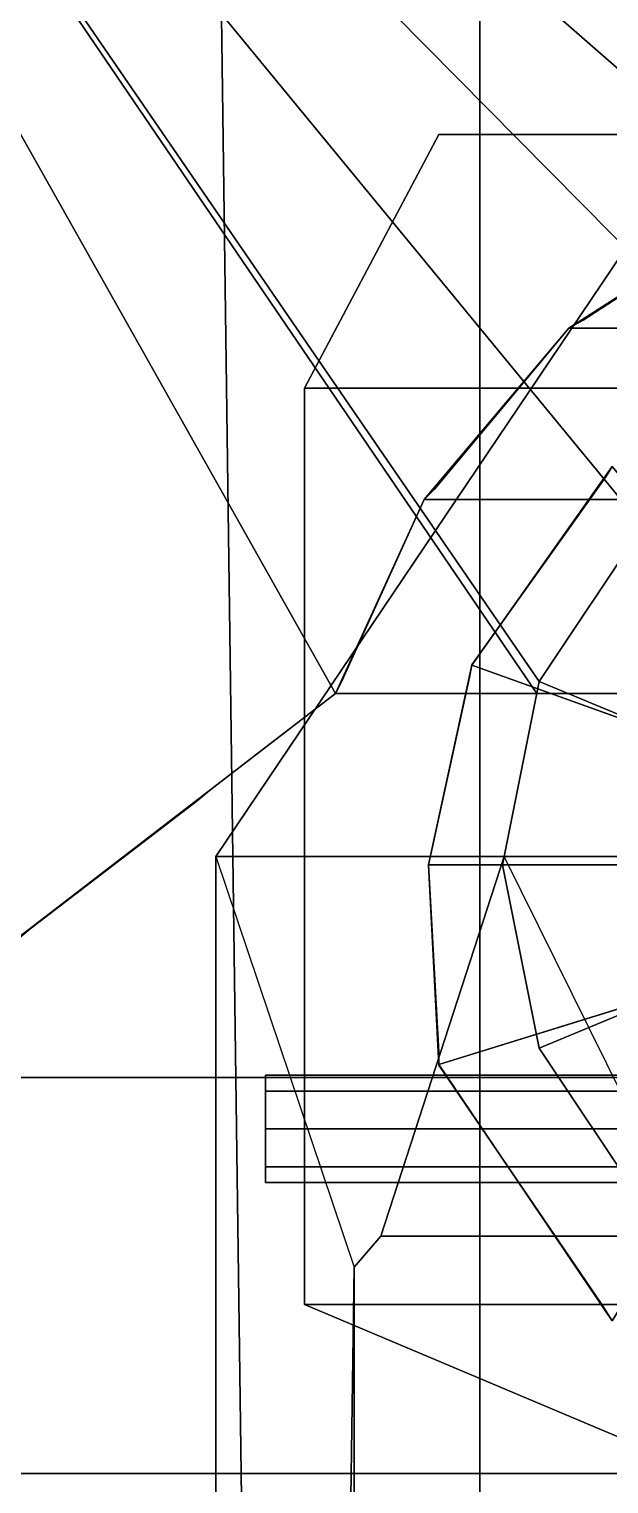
# Model space of a CAD drawing. Header units: millimetres. Extents: x -9 to 9, y -100 to 98.
# Drawn here: x -4.61 to -1.8, y 37.67 to 44.72 of the extents above; entities that cross this region are included whole.
import ezdxf

# ---------------------------------------------------------------- set-up
doc = ezdxf.new("R2010")
doc.units = ezdxf.units.MM
for name, color, linetype in [('railings', 6, 'Continuous'), ('rangefinders', 2, 'Continuous'), ('superstructure', 3, 'Continuous'), ('turret', 2, 'Continuous')]:
    doc.layers.add(name, color=color, linetype=linetype)

msp = doc.modelspace()

# ---------------------------------------------------------------- linework, layer by layer
for points in [[(-4.62, 49.81, -4.29), (-3.75, 49.81, -4.97), (-3.55, 34.97, -5.46), (-4.8, 34.97, -4.84)], [(-3.75, 49.81, -4.97), (-2.43, 49.81, -5.63), (-2.43, 34.97, -5.73), (-3.55, 34.97, -5.46)], [(-2.43, 49.81, -5.63), (-0.72, 49.81, -5.92), (-1.03, 34.97, -5.92), (-2.43, 34.97, -5.73)]]:
    msp.add_3dface(points)
at = {"layer": 'railings'}
for points in [[(-3.28, 42.98, 16.72), (-2.63, 44.21, 16.72), (-2.63, 44.21, 16.61), (-3.28, 42.98, 16.61)], [(-3.28, 42.98, 16.61), (-2.63, 44.21, 16.61), (-2.63, 44.21, 16.72), (-3.28, 42.98, 16.72)], [(-3.28, 42.98, 16.14), (-2.63, 44.21, 16.14), (-2.63, 44.21, 16.25), (-3.28, 42.98, 16.25)], [(-3.28, 42.98, 16.25), (-2.63, 44.21, 16.25), (-2.63, 44.21, 16.14), (-3.28, 42.98, 16.14)], [(-2.54, 44.21, 15.69), (-2.54, 44.21, 16.72), (-2.63, 44.21, 16.72), (-2.63, 44.21, 15.69)], [(-2.63, 44.21, 15.69), (-2.63, 44.21, 16.72), (-2.54, 44.21, 16.72), (-2.54, 44.21, 15.69)], [(-1.93, 43.31, 10.69), (-1.25, 43.75, 10.69), (-1.25, 43.75, 10.8), (-1.93, 43.31, 10.8)], [(-1.93, 43.31, 10.8), (-1.25, 43.75, 10.8), (-1.25, 43.75, 10.69), (-1.93, 43.31, 10.69)], [(-1.93, 43.31, 10.22), (-1.25, 43.75, 10.22), (-1.25, 43.75, 10.33), (-1.93, 43.31, 10.33)], [(-1.93, 43.31, 10.33), (-1.25, 43.75, 10.33), (-1.25, 43.75, 10.22), (-1.93, 43.31, 10.22)], [(-2, 43.27, 9.77), (-2, 43.27, 10.8), (-1.93, 43.31, 10.8), (-1.93, 43.31, 9.77)], [(-1.93, 43.31, 9.77), (-1.93, 43.31, 10.8), (-2, 43.27, 10.8), (-2, 43.27, 9.77)], [(-2.65, 42.49, 10.8), (-2, 43.27, 10.8), (-2, 43.27, 10.69), (-2.65, 42.49, 10.69)], [(-2.65, 42.49, 10.69), (-2, 43.27, 10.69), (-2, 43.27, 10.8), (-2.65, 42.49, 10.8)], [(-2.65, 42.49, 10.22), (-2, 43.27, 10.22), (-2, 43.27, 10.33), (-2.65, 42.49, 10.33)], [(-2.65, 42.49, 10.33), (-2, 43.27, 10.33), (-2, 43.27, 10.22), (-2.65, 42.49, 10.22)], [(-3.28, 42.88, 15.69), (-3.28, 42.88, 16.72), (-3.28, 42.98, 16.72), (-3.28, 42.98, 15.69)], [(-3.28, 42.98, 15.69), (-3.28, 42.98, 16.72), (-3.28, 42.88, 16.72), (-3.28, 42.88, 15.69)], [(-3.28, 40.68, 16.61), (-3.28, 42.88, 16.61), (-3.28, 42.88, 16.72), (-3.28, 40.68, 16.72)], [(-3.28, 40.68, 16.72), (-3.28, 42.88, 16.72), (-3.28, 42.88, 16.61), (-3.28, 40.68, 16.61)], [(-3.28, 40.68, 16.25), (-3.28, 42.88, 16.25), (-3.28, 42.88, 16.14), (-3.28, 40.68, 16.14)], [(-3.28, 40.68, 16.14), (-3.28, 42.88, 16.14), (-3.28, 42.88, 16.25), (-3.28, 40.68, 16.25)], [(-1.79, 42.6, 18.99), (-1.79, 42.6, 20.02), (-1.82, 42.55, 20.02), (-1.82, 42.55, 18.99)], [(-1.82, 42.55, 18.99), (-1.82, 42.55, 20.02), (-1.79, 42.6, 20.02), (-1.79, 42.6, 18.99)], [(-2.47, 41.64, 19.91), (-1.82, 42.55, 19.91), (-1.82, 42.55, 20.02), (-2.47, 41.64, 20.02)], [(-2.47, 41.64, 20.02), (-1.82, 42.55, 20.02), (-1.82, 42.55, 19.91), (-2.47, 41.64, 19.91)], [(-2.47, 41.64, 19.55), (-1.82, 42.55, 19.55), (-1.82, 42.55, 19.44), (-2.47, 41.64, 19.44)], [(-2.47, 41.64, 19.44), (-1.82, 42.55, 19.44), (-1.82, 42.55, 19.55), (-2.47, 41.64, 19.55)], [(-2.65, 42.49, 9.77), (-2.65, 42.49, 10.8), (-2.7, 42.44, 10.8), (-2.7, 42.44, 9.77)], [(-2.7, 42.44, 9.77), (-2.7, 42.44, 10.8), (-2.65, 42.49, 10.8), (-2.65, 42.49, 9.77)], [(-3.1, 41.56, 10.8), (-2.7, 42.44, 10.8), (-2.7, 42.44, 10.69), (-3.1, 41.56, 10.69)], [(-3.1, 41.56, 10.69), (-2.7, 42.44, 10.69), (-2.7, 42.44, 10.8), (-3.1, 41.56, 10.8)], [(-3.1, 41.56, 10.33), (-2.7, 42.44, 10.33), (-2.7, 42.44, 10.22), (-3.1, 41.56, 10.22)], [(-3.1, 41.56, 10.22), (-2.7, 42.44, 10.22), (-2.7, 42.44, 10.33), (-3.1, 41.56, 10.33)], [(-2.48, 41.58, 18.99), (-2.48, 41.58, 20.02), (-2.47, 41.64, 20.02), (-2.47, 41.64, 18.99)], [(-2.47, 41.64, 18.99), (-2.47, 41.64, 20.02), (-2.48, 41.58, 20.02), (-2.48, 41.58, 18.99)], [(-3.1, 41.56, 9.77), (-3.1, 41.56, 10.8), (-3.13, 41.5, 10.8), (-3.13, 41.5, 9.77)], [(-3.13, 41.5, 9.77), (-3.13, 41.5, 10.8), (-3.1, 41.56, 10.8), (-3.1, 41.56, 9.77)], [(-2.68, 40.67, 20.02), (-2.48, 41.58, 20.02), (-2.48, 41.58, 19.91), (-2.68, 40.67, 19.91)], [(-2.68, 40.67, 19.91), (-2.48, 41.58, 19.91), (-2.48, 41.58, 20.02), (-2.68, 40.67, 20.02)], [(-2.68, 40.67, 19.44), (-2.48, 41.58, 19.44), (-2.48, 41.58, 19.55), (-2.68, 40.67, 19.55)], [(-2.68, 40.67, 19.55), (-2.48, 41.58, 19.55), (-2.48, 41.58, 19.44), (-2.68, 40.67, 19.44)], [(-3.74, 41.03, 10.8), (-3.13, 41.5, 10.8), (-3.13, 41.5, 10.69), (-3.74, 41.03, 10.69)], [(-3.74, 41.03, 10.69), (-3.13, 41.5, 10.69), (-3.13, 41.5, 10.8), (-3.74, 41.03, 10.8)], [(-3.74, 41.03, 10.33), (-3.13, 41.5, 10.33), (-3.13, 41.5, 10.22), (-3.74, 41.03, 10.22)], [(-3.74, 41.03, 10.22), (-3.13, 41.5, 10.22), (-3.13, 41.5, 10.33), (-3.74, 41.03, 10.33)], [(-4.61, 40.36, 10.8), (-3.8, 40.98, 10.8), (-3.8, 40.98, 10.69), (-4.61, 40.36, 10.69)], [(-4.61, 40.36, 10.69), (-3.8, 40.98, 10.69), (-3.8, 40.98, 10.8), (-4.61, 40.36, 10.8)], [(-4.61, 40.36, 10.33), (-3.8, 40.98, 10.33), (-3.8, 40.98, 10.22), (-4.61, 40.36, 10.22)], [(-4.61, 40.36, 10.22), (-3.8, 40.98, 10.22), (-3.8, 40.98, 10.33), (-4.61, 40.36, 10.33)], [(-3.74, 41.03, 9.77), (-3.74, 41.03, 10.8), (-3.8, 40.98, 10.8), (-3.8, 40.98, 9.77)], [(-3.8, 40.98, 9.77), (-3.8, 40.98, 10.8), (-3.74, 41.03, 10.8), (-3.74, 41.03, 9.77)], [(-3.71, 40.71, 13.03), (-3.71, 38.72, 13.03), (-3.71, 38.72, 12.92), (-3.71, 40.71, 12.92)], [(-3.71, 40.71, 12.92), (-3.71, 38.72, 12.92), (-3.71, 38.72, 13.03), (-3.71, 40.71, 13.03)], [(-3.71, 40.71, 12.45), (-3.71, 38.72, 12.45), (-3.71, 38.72, 12.56), (-3.71, 40.71, 12.56)], [(-3.71, 40.71, 12.56), (-3.71, 38.72, 12.56), (-3.71, 38.72, 12.45), (-3.71, 40.71, 12.45)], [(-3.28, 40.68, 15.69), (-3.28, 40.68, 16.72), (-3.28, 40.58, 16.72), (-3.28, 40.58, 15.69)], [(-3.28, 40.58, 15.69), (-3.28, 40.58, 16.72), (-3.28, 40.68, 16.72), (-3.28, 40.68, 15.69)], [(-2.68, 40.67, 19.91), (-2.63, 39.76, 19.91), (-2.63, 39.76, 20.02), (-2.68, 40.67, 20.02)], [(-2.68, 40.67, 20.02), (-2.63, 39.76, 20.02), (-2.63, 39.76, 19.91), (-2.68, 40.67, 19.91)], [(-2.68, 40.67, 19.44), (-2.63, 39.76, 19.44), (-2.63, 39.76, 19.55), (-2.68, 40.67, 19.55)], [(-2.68, 40.67, 19.55), (-2.63, 39.76, 19.55), (-2.63, 39.76, 19.44), (-2.68, 40.67, 19.44)], [(-3.28, 38.64, 16.72), (-3.28, 40.58, 16.72), (-3.28, 40.58, 16.61), (-3.28, 38.64, 16.61)], [(-3.28, 38.64, 16.61), (-3.28, 40.58, 16.61), (-3.28, 40.58, 16.72), (-3.28, 38.64, 16.72)], [(-3.28, 38.64, 16.14), (-3.28, 40.58, 16.14), (-3.28, 40.58, 16.25), (-3.28, 38.64, 16.25)], [(-3.28, 38.64, 16.25), (-3.28, 40.58, 16.25), (-3.28, 40.58, 16.14), (-3.28, 38.64, 16.14)], [(-4.61, 40.36, 9.77), (-4.61, 40.36, 10.8), (-4.67, 40.31, 10.8), (-4.67, 40.31, 9.77)], [(-4.67, 40.31, 9.77), (-4.67, 40.31, 10.8), (-4.61, 40.36, 10.8), (-4.61, 40.36, 9.77)], [(-2.63, 39.7, 18.99), (-2.63, 39.7, 20.02), (-2.63, 39.76, 20.02), (-2.63, 39.76, 18.99)], [(-2.63, 39.76, 18.99), (-2.63, 39.76, 20.02), (-2.63, 39.7, 20.02), (-2.63, 39.7, 18.99)], [(-2.63, 39.7, 20.02), (-1.84, 38.54, 20.02), (-1.84, 38.54, 19.91), (-2.63, 39.7, 19.91)], [(-2.63, 39.7, 19.91), (-1.84, 38.54, 19.91), (-1.84, 38.54, 20.02), (-2.63, 39.7, 20.02)], [(-2.63, 39.7, 19.55), (-1.84, 38.54, 19.55), (-1.84, 38.54, 19.44), (-2.63, 39.7, 19.44)], [(-2.63, 39.7, 19.44), (-1.84, 38.54, 19.44), (-1.84, 38.54, 19.55), (-2.63, 39.7, 19.55)], [(-3.71, 38.65, 12), (-3.71, 38.65, 13.03), (-3.71, 38.72, 13.03), (-3.71, 38.72, 12)], [(-3.71, 38.72, 12), (-3.71, 38.72, 13.03), (-3.71, 38.65, 13.03), (-3.71, 38.65, 12)], [(-3.71, 38.65, 12.92), (-3.71, 36.7, 12.92), (-3.71, 36.7, 13.03), (-3.71, 38.65, 13.03)], [(-3.71, 38.65, 13.03), (-3.71, 36.7, 13.03), (-3.71, 36.7, 12.92), (-3.71, 38.65, 12.92)], [(-3.71, 38.65, 12.56), (-3.71, 36.7, 12.56), (-3.71, 36.7, 12.45), (-3.71, 38.65, 12.45)], [(-3.71, 38.65, 12.45), (-3.71, 36.7, 12.45), (-3.71, 36.7, 12.56), (-3.71, 38.65, 12.56)], [(-3.28, 38.64, 15.69), (-3.28, 38.64, 16.72), (-3.28, 38.54, 16.72), (-3.28, 38.54, 15.69)], [(-3.28, 38.54, 15.69), (-3.28, 38.54, 16.72), (-3.28, 38.64, 16.72), (-3.28, 38.64, 15.69)], [(-1.22, 37.67, 16.61), (-3.28, 38.54, 16.61), (-3.28, 38.54, 16.72), (-1.22, 37.67, 16.72)], [(-1.22, 37.67, 16.72), (-3.28, 38.54, 16.72), (-3.28, 38.54, 16.61), (-1.22, 37.67, 16.61)], [(-1.22, 37.67, 16.14), (-3.28, 38.54, 16.14), (-3.28, 38.54, 16.25), (-1.22, 37.67, 16.25)], [(-1.22, 37.67, 16.25), (-3.28, 38.54, 16.25), (-3.28, 38.54, 16.14), (-1.22, 37.67, 16.14)], [(-1.84, 38.54, 18.99), (-1.84, 38.54, 20.02), (-1.79, 38.46, 20.02), (-1.79, 38.46, 18.99)], [(-1.79, 38.46, 18.99), (-1.79, 38.46, 20.02), (-1.84, 38.54, 20.02), (-1.84, 38.54, 18.99)]]:
    msp.add_3dface(points, dxfattribs=at)
at = {"layer": 'rangefinders'}
for points in [[(-3.47, 39.2062, 22.9738), (-3.47, 39.65, 22.79), (-3.47, 39.5738, 22.6062), (-3.47, 39.13, 22.79)], [(-3.47, 39.39, 23.05), (-3.47, 39.5738, 22.9738), (-3.47, 39.65, 22.79), (-3.47, 39.2062, 22.9738)], [(-1.47, 39.65, 22.79), (-1.47, 39.5738, 22.6062), (-3.47, 39.5738, 22.6062), (-3.47, 39.65, 22.79)], [(-1.47, 39.5738, 22.9738), (-1.47, 39.65, 22.79), (-3.47, 39.65, 22.79), (-3.47, 39.5738, 22.9738)], [(-3.47, 39.2062, 21.5138), (-3.47, 39.65, 21.33), (-3.47, 39.5738, 21.1462), (-3.47, 39.13, 21.33)], [(-3.47, 39.39, 21.59), (-3.47, 39.5738, 21.5138), (-3.47, 39.65, 21.33), (-3.47, 39.2062, 21.5138)], [(-1.47, 39.65, 21.33), (-1.47, 39.5738, 21.1462), (-3.47, 39.5738, 21.1462), (-3.47, 39.65, 21.33)], [(-1.47, 39.5738, 21.5138), (-1.47, 39.65, 21.33), (-3.47, 39.65, 21.33), (-3.47, 39.5738, 21.5138)], [(-3.47, 39.13, 22.79), (-3.47, 39.5738, 22.6062), (-3.47, 39.39, 22.53), (-3.47, 39.2062, 22.6062)], [(-1.47, 39.5738, 22.6062), (-1.47, 39.39, 22.53), (-3.47, 39.39, 22.53), (-3.47, 39.5738, 22.6062)], [(-1.47, 39.39, 23.05), (-1.47, 39.5738, 22.9738), (-3.47, 39.5738, 22.9738), (-3.47, 39.39, 23.05)], [(-3.47, 39.13, 21.33), (-3.47, 39.5738, 21.1462), (-3.47, 39.39, 21.07), (-3.47, 39.2062, 21.1462)], [(-1.47, 39.5738, 21.1462), (-1.47, 39.39, 21.07), (-3.47, 39.39, 21.07), (-3.47, 39.5738, 21.1462)], [(-1.47, 39.39, 21.59), (-1.47, 39.5738, 21.5138), (-3.47, 39.5738, 21.5138), (-3.47, 39.39, 21.59)], [(-1.47, 39.39, 22.53), (-1.47, 39.2062, 22.6062), (-3.47, 39.2062, 22.6062), (-3.47, 39.39, 22.53)], [(-1.47, 39.2062, 22.9738), (-1.47, 39.39, 23.05), (-3.47, 39.39, 23.05), (-3.47, 39.2062, 22.9738)], [(-1.47, 39.39, 21.07), (-1.47, 39.2062, 21.1462), (-3.47, 39.2062, 21.1462), (-3.47, 39.39, 21.07)], [(-1.47, 39.2062, 21.5138), (-1.47, 39.39, 21.59), (-3.47, 39.39, 21.59), (-3.47, 39.2062, 21.5138)], [(-1.47, 39.2062, 22.6062), (-1.47, 39.13, 22.79), (-3.47, 39.13, 22.79), (-3.47, 39.2062, 22.6062)], [(-1.47, 39.13, 22.79), (-1.47, 39.2062, 22.9738), (-3.47, 39.2062, 22.9738), (-3.47, 39.13, 22.79)], [(-1.47, 39.2062, 21.1462), (-1.47, 39.13, 21.33), (-3.47, 39.13, 21.33), (-3.47, 39.2062, 21.1462)], [(-1.47, 39.13, 21.33), (-1.47, 39.2062, 21.5138), (-3.47, 39.2062, 21.5138), (-3.47, 39.13, 21.33)]]:
    msp.add_3dface(points, dxfattribs=at)
at = {"layer": 'superstructure'}
for points in [[(0, 42.99, 7.23), (0, 42.99, 7.23), (7.81, 49.81, 7.23), (-7.81, 49.81, 7.23)], [(-0.8878, 42.8134, 7.23), (-0.8878, 42.8134, 7.23), (0, 42.99, 7.23), (-7.81, 49.81, 7.23)], [(-1.6405, 42.3105, 7.23), (-1.6405, 42.3105, 7.23), (-0.8878, 42.8134, 7.23), (-7.81, 49.81, 7.23)], [(-2.1434, 41.5578, 7.23), (-2.1434, 41.5578, 7.23), (-1.6405, 42.3105, 7.23), (-7.81, 49.81, 7.23)], [(-2.1549, 41.5, 7.23), (-2.1549, 41.5, 7.23), (-2.1434, 41.5578, 7.23), (-7.81, 49.81, 7.23)], [(-3.13, 41.5, 7.23), (-3.13, 41.5, 7.23), (-2.1549, 41.5, 7.23), (-7.81, 49.81, 7.23)], [(-5.55, 39.64, 7.23), (-5.55, 39.64, 7.23), (-3.13, 41.5, 7.23), (-7.81, 49.81, 7.23)], [(-3.71, 40.71, 11.95), (-1.23, 44.39, 11.95), (1.23, 44.39, 11.95), (3.71, 40.71, 11.95)], [(1.23, 44.39, 14.56), (-1.23, 44.39, 14.56), (-3.71, 40.71, 14.56), (3.71, 40.71, 14.56)], [(-3.71, 40.71, 14.56), (-1.23, 44.39, 14.56), (-1.23, 44.39, 11.95), (-3.71, 40.71, 11.95)], [(3.28, 42.98, 15.69), (2.63, 44.21, 15.69), (-2.63, 44.21, 15.69), (-3.28, 42.98, 15.69)], [(-3.28, 42.98, 15.69), (-2.63, 44.21, 15.69), (-2.63, 44.21, 15.64), (-3.28, 42.98, 15.64)], [(2.63, 44.21, 15.64), (-2.63, 44.21, 15.64), (-2.63, 44.21, 15.69), (2.63, 44.21, 15.69)], [(-1.25, 43.75, 9.77), (-2, 43.27, 9.77), (2, 43.27, 9.77), (1.25, 43.75, 9.77)], [(1.25, 43.75, 9.72), (2, 43.27, 9.72), (-2, 43.27, 9.72), (-1.25, 43.75, 9.72)], [(-1.25, 43.75, 9.72), (-2, 43.27, 9.72), (-2, 43.27, 9.77), (-1.25, 43.75, 9.77)], [(2.7, 42.44, 9.77), (2, 43.27, 9.77), (-2, 43.27, 9.77), (-2.7, 42.44, 9.77)], [(-2.7, 42.44, 9.72), (-2, 43.27, 9.72), (2, 43.27, 9.72), (2.7, 42.44, 9.72)], [(-2, 43.27, 9.77), (-2, 43.27, 9.72), (-2.7, 42.44, 9.72), (-2.7, 42.44, 9.77)], [(3.28, 42.98, 15.69), (-3.28, 42.98, 15.69), (-3.28, 38.54, 15.69), (3.28, 38.54, 15.69)], [(-3.28, 38.54, 15.69), (-3.28, 42.98, 15.69), (-3.28, 42.98, 15.64), (-3.28, 38.54, 15.64)], [(-2.47, 41.6382, 18.99), (-1.789, 42.6, 18.99), (-1.789, 42.6, 18.94), (-2.47, 41.6382, 18.94)], [(-2.47, 41.6382, 18.94), (-1.789, 42.6, 18.94), (-1.1209, 41.7909, 18.94), (-1.4646, 41.2767, 18.94)], [(-1.4566, 41.2734, 18.99), (-1.1149, 41.7849, 18.99), (-1.789, 42.6, 18.99), (-2.47, 41.6382, 18.99)], [(-2.7, 42.44, 9.77), (-3.13, 41.5, 9.77), (3.13, 41.5, 9.77), (2.7, 42.44, 9.77)], [(-2.7, 42.44, 9.72), (-3.13, 41.5, 9.72), (-3.13, 41.5, 9.77), (-2.7, 42.44, 9.77)], [(2.7, 42.44, 9.72), (3.13, 41.5, 9.72), (-3.13, 41.5, 9.72), (-2.7, 42.44, 9.72)], [(-1.6405, 42.3105, 7.23), (-2.1434, 41.5578, 7.23), (-2.1434, 41.5578, 14.68), (-1.6405, 42.3105, 14.68)], [(-1.6405, 42.3105, 14.68), (-2.1434, 41.5578, 14.68), (-1.2288, 41.179, 20.42), (-0.9405, 41.6105, 20.42)], [(-2.68, 40.67, 18.99), (-2.47, 41.6382, 18.99), (-2.47, 41.6382, 18.94), (-2.68, 40.67, 18.94)], [(-2.68, 40.67, 18.94), (-2.47, 41.6382, 18.94), (-1.4646, 41.2767, 18.94), (-1.5853, 40.67, 18.94)], [(-1.5766, 40.67, 18.99), (-1.4566, 41.2734, 18.99), (-2.47, 41.6382, 18.99), (-2.68, 40.67, 18.99)], [(-2.1434, 41.5578, 7.23), (-2.32, 40.67, 7.23), (-2.32, 40.67, 14.68), (-2.1434, 41.5578, 14.68)], [(-2.1434, 41.5578, 14.68), (-2.32, 40.67, 14.68), (-1.33, 40.67, 20.42), (-1.2288, 41.179, 20.42)], [(-5.55, 39.64, 9.77), (-3.13, 41.5, 9.77), (-3.13, 41.5, 7.23), (-5.55, 39.64, 7.23)], [(-3.13, 41.5, 9.77), (-5.55, 39.64, 9.77), (5.55, 39.64, 9.77), (3.13, 41.5, 9.77)], [(-2.1549, 41.5, 7.23), (-3.13, 41.5, 7.23), (-3.13, 41.5, 9.77), (-2.1549, 41.5, 9.77)], [(3.71, 40.71, 12), (-3.71, 40.71, 12), (-3.71, 36.63, 12), (3.71, 36.63, 12)], [(-3.71, 36.63, 12), (-3.71, 40.71, 12), (-3.71, 40.71, 11.95), (-3.71, 36.63, 11.95)], [(-3.71, 40.71, 12), (-2.312, 40.71, 12), (-2.312, 40.71, 14.56), (-3.71, 40.71, 14.56)], [(-3.71, 36.63, 11.95), (-3.71, 40.71, 11.95), (-3.04, 38.72, 11.95), (-3.09, 35.26, 11.95)], [(-3.04, 38.72, 11.95), (-2.91, 38.87, 11.95), (-2.312, 40.71, 11.95), (-3.71, 40.71, 11.95)], [(-2.91, 38.87, 11.95), (-1.4018, 38.87, 11.95), (-2.312, 40.71, 11.95)], [(-2.63, 39.7018, 18.99), (-2.68, 40.67, 18.99), (-2.68, 40.67, 18.94), (-2.63, 39.7018, 18.94)], [(-2.63, 39.7018, 18.94), (-2.68, 40.67, 18.94), (-1.5853, 40.67, 18.94), (-1.4646, 40.0633, 18.94)], [(-1.4566, 40.0666, 18.99), (-1.5766, 40.67, 18.99), (-2.68, 40.67, 18.99), (-2.63, 39.7018, 18.99)], [(-2.32, 40.67, 7.23), (-2.1434, 39.7822, 7.23), (-2.1434, 39.7822, 14.68), (-2.32, 40.67, 14.68)], [(-2.32, 40.67, 14.68), (-2.1434, 39.7822, 14.68), (-1.2288, 40.161, 20.42), (-1.33, 40.67, 20.42)], [(-2.1434, 39.7822, 14.68), (-1.6405, 39.0295, 14.68), (-0.9405, 39.7295, 20.42), (-1.2288, 40.161, 20.42)], [(-1.1149, 39.5551, 18.99), (-1.4566, 40.0666, 18.99), (-2.63, 39.7018, 18.99), (-1.789, 38.46, 18.99)], [(-1.789, 38.46, 18.94), (-2.63, 39.7018, 18.94), (-1.4646, 40.0633, 18.94), (-1.1209, 39.5491, 18.94)], [(-2.1434, 39.7822, 7.23), (-1.6405, 39.0295, 7.23), (-1.6405, 39.0295, 14.68), (-2.1434, 39.7822, 14.68)], [(-1.789, 38.46, 18.99), (-2.63, 39.7018, 18.99), (-2.63, 39.7018, 18.94), (-1.789, 38.46, 18.94)], [(-5.55, 39.64, 9.77), (-6.35, 37.72, 9.77), (6.35, 37.72, 9.77), (5.55, 39.64, 9.77)], [(-3.04, 38.72, 11.95), (-2.91, 38.87, 11.95), (-2.91, 38.87, 9.77), (-3.04, 38.72, 9.77)], [(-1.4018, 38.87, 9.77), (-2.91, 38.87, 9.77), (-2.91, 38.87, 11.95), (-1.4018, 38.87, 11.95)], [(-3.09, 30.53, 11.95), (-3.09, 35.26, 11.95), (-3.04, 38.72, 11.95), (-3.04, 25.87, 11.95)], [(-3.04, 25.87, 11.95), (-3.04, 38.72, 11.95), (-3.04, 38.72, 9.77), (-3.04, 25.87, 9.77)], [(3.28, 38.54, 15.69), (-3.28, 38.54, 15.69), (-1.22, 37.67, 15.69), (1.22, 37.67, 15.69)], [(-1.22, 37.67, 15.69), (-3.28, 38.54, 15.69), (-3.28, 38.54, 15.64), (-1.22, 37.67, 15.64)], [(6.35, 29.25, 9.77), (6.35, 37.72, 9.77), (-6.35, 37.72, 9.77), (-6.35, 29.25, 9.77)]]:
    msp.add_3dface(points, dxfattribs=at)
at = {"layer": 'turret'}
for points in [[(-2.38, 45.19, 12.31), (-2.91, 45.19, 10.52), (-0.18, 44.42, 10.52), (-0.18, 44.42, 12.31)], [(-0.18, 44.42, 10.52), (-2.91, 45.19, 10.52), (2.91, 45.19, 10.52), (0.18, 44.42, 10.52)], [(-2.86, 45.19, 13.45), (-0.18, 44.42, 13.45), (0.18, 44.42, 13.45), (2.86, 45.19, 13.45)], [(-2.38, 45.19, 12.31), (-2.38, 45.19, 12.31), (-0.18, 44.42, 12.31), (-2.86, 45.19, 12.31)], [(-2.86, 45.19, 12.31), (-0.18, 44.42, 12.31), (-0.18, 44.42, 13.45), (-2.86, 45.19, 13.45)]]:
    msp.add_3dface(points, dxfattribs=at)

doc.saveas('drawing.dxf')
